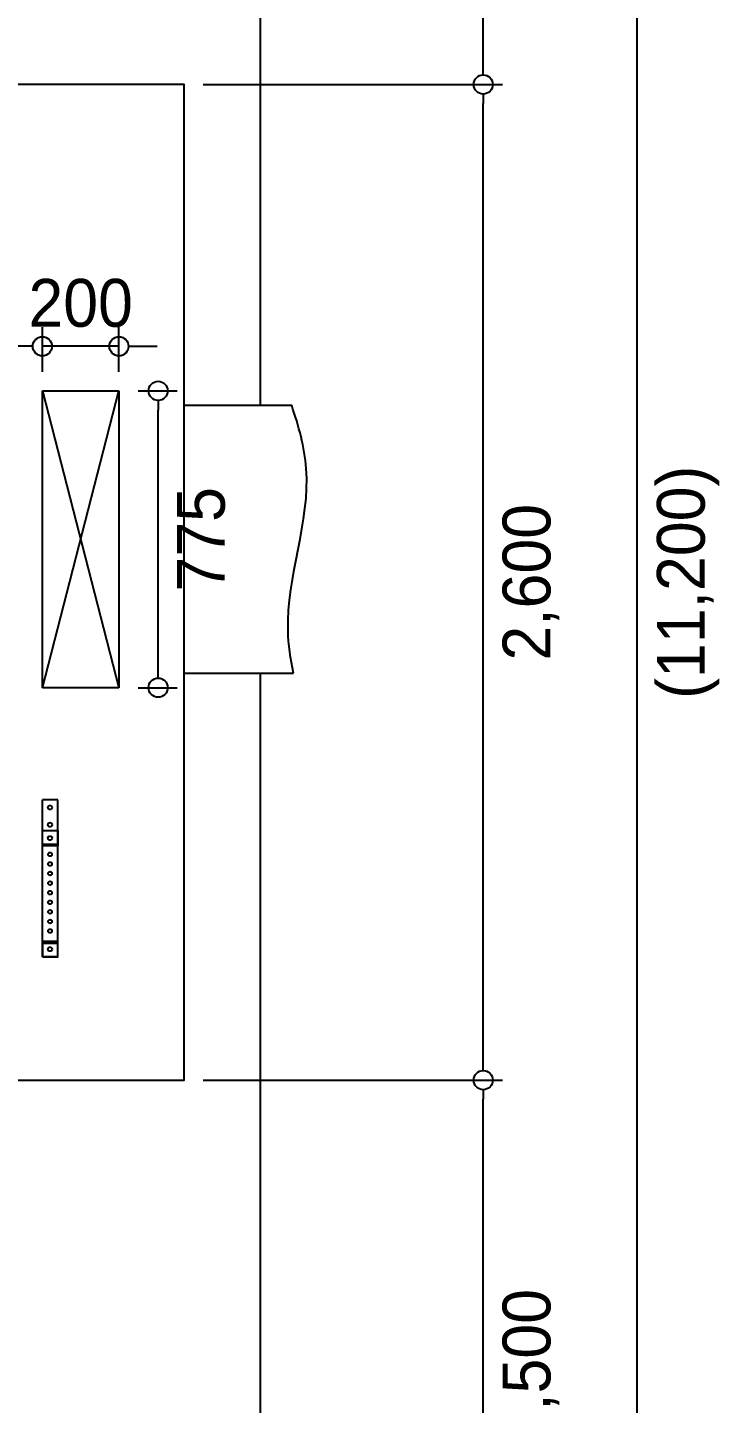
# Model space of a CAD drawing. Header units: millimetres. Extents: x 89978 to 501025, y -351975 to 835730.
# Drawn here: x 98295 to 100102, y -96181 to -92588 of the extents above; entities that cross this region are included whole.
import ezdxf

# ---------------------------------------------------------------- set-up
doc = ezdxf.new("R2010")
doc.units = ezdxf.units.MM
doc.header["$LTSCALE"] = 150
doc.linetypes.add('HIDDEN', pattern=[9.525, 6.35, -3.175])
doc.layers.get('Defpoints').update_dxf_attribs({"color": 150})
for name, color, linetype in [('------00 Load Bank', 3, 'Continuous'), ('-----35 Equipmnet Pad', 7, 'Continuous'), ('-----36 Dimension', 1, 'Continuous')]:
    doc.layers.add(name, color=color, linetype=linetype)
doc.styles.add('ELEC', font='')
doc.styles.get('ELEC').set_extended_font_data('Dotum')
doc.dimstyles.new('ELEC', dxfattribs={"dimscale": 100, "dimtxt": 2, "dimasz": 1, "dimexe": 2, "dimexo": 1, "dimgap": 1, "dimtad": 1, "dimdec": 0, "dimrnd": 0.25, "dimzin": 9, "dimdsep": 32, "dimlunit": 6, "dimtxsty": 'ELEC', "dimblk": 'Z_DOT', "dimcen": 3, "dimclrd": 7, "dimclre": 7, "dimclrt": 3, "dimadec": 0, "dimazin": 0, "dimtfac": 1, "dimtdec": 0, "dimtix": 1, "dimtmove": 2, "dimatfit": 1, "dimfxl": 1, "dimarcsym": 0})

# ---------------------------------------------------------------- blocks, each defined once
blk = doc.blocks.new('_DOTBLANK')
at = {"color": 0, "linetype": 'ByBlock'}
blk.add_line((-0.5, 0), (-1, 0), dxfattribs=at)
blk.add_circle((0, 0), 0.5, dxfattribs=at)
blk = doc.blocks.new('*D925')
at = {"layer": '-----36 Dimension', "color": 0, "lineweight": -2, "transparency": 16777216}
for p, q in [((98583.7, -93536.6, 0), (98686, -93536.6, 0)), ((98636, -94261.6, 0), (98636, -93586.6, 0)), ((98583.7, -94311.6, 0), (98686, -94311.6, 0))]:
    blk.add_line(p, q, dxfattribs=at)
at = {"layer": 'Defpoints', "color": 0, "transparency": 16777216}
for p in [(98533.7, -93536.6, -9.9), (98636, -93536.6, 0), (98533.7, -94311.6, -9.9)]:
    blk.add_point(p, dxfattribs=at)
at = {"layer": '-----36 Dimension', "color": 0, "lineweight": -2, "transparency": 16777216, "xscale": 50, "yscale": 50, "zscale": 50}
for p, rotation in [((98636, -93536.6, 0), 90), ((98636, -94311.6, 0), 270)]:
    blk.add_blockref('_DOTBLANK', p, dxfattribs=dict(at, rotation=rotation))
at = {"layer": '-----36 Dimension', "color": 0, "transparency": 16777216, "insert": (98748.6, -93924.1, 0), "char_height": 125, "attachment_point": 5, "rotation": 90, "style": 'ELEC'}
blk.add_mtext('775', dxfattribs=at)
blk = doc.blocks.new('Z_DOT')
for p, q in [((0, -2), (0, 2)), ((-2, 0), (2, 0))]:
    blk.add_line(p, q)
for radius in [2.5, 1.25]:
    blk.add_circle((0, 0), radius)
blk = doc.blocks.new('*D926')
at = {"layer": '-----36 Dimension', "color": 0, "lineweight": -2, "transparency": 16777216}
for p, q in [((98333.7, -93486.6, 0), (98333.7, -93370.2, 0)), ((98533.7, -93486.6, 0), (98533.7, -93370.2, 0)), ((98283.7, -93420.2, 0), (98233.7, -93420.2, 0)), ((98533.7, -93420.2, 0), (98333.7, -93420.2, 0)), ((98583.7, -93420.2, 0), (98633.7, -93420.2, 0))]:
    blk.add_line(p, q, dxfattribs=at)
at = {"layer": 'Defpoints', "color": 0, "transparency": 16777216}
for p in [(98333.7, -93420.2, 0), (98333.7, -93536.6, -9.9), (98533.7, -93536.6, -9.9)]:
    blk.add_point(p, dxfattribs=at)
at = {"layer": '-----36 Dimension', "color": 0, "lineweight": -2, "transparency": 16777216, "xscale": 50, "yscale": 50, "zscale": 50}
blk.add_blockref('_DOTBLANK', (98333.7, -93420.2, 0), dxfattribs=at)
at = {"layer": '-----36 Dimension', "color": 0, "lineweight": -2, "transparency": 16777216, "xscale": 50, "yscale": 50, "zscale": 50, "rotation": 180}
blk.add_blockref('_DOTBLANK', (98533.7, -93420.2, 0), dxfattribs=at)
at = {"layer": '-----36 Dimension', "color": 0, "transparency": 16777216, "insert": (98433.7, -93307.6, 0), "char_height": 125, "attachment_point": 5, "style": 'ELEC'}
blk.add_mtext('200', dxfattribs=at)
blk = doc.blocks.new('*D909')
at = {"layer": '-----36 Dimension', "color": 0, "lineweight": -2, "transparency": 16777216}
for p, q in [((98753.7, -95336.4, 0), (99535.1, -95336.4, 0)), ((99485.1, -96786.4, 0), (99485.1, -95386.4, 0)), ((98753.7, -96836.4, 0), (99535.1, -96836.4, 0))]:
    blk.add_line(p, q, dxfattribs=at)
at = {"layer": 'Defpoints', "color": 0, "transparency": 16777216}
for p in [(98703.7, -95336.4, 0), (99485.1, -95336.4, 0), (98703.7, -96836.4, 0)]:
    blk.add_point(p, dxfattribs=at)
at = {"layer": '-----36 Dimension', "color": 0, "lineweight": -2, "transparency": 16777216, "xscale": 50, "yscale": 50, "zscale": 50}
for p, rotation in [((99485.1, -95336.4, 0), 90), ((99485.1, -96836.4, 0), 270)]:
    blk.add_blockref('_DOTBLANK', p, dxfattribs=dict(at, rotation=rotation))
at = {"layer": '-----36 Dimension', "color": 0, "transparency": 16777216, "insert": (99609.7, -96086.4, 0), "char_height": 125, "attachment_point": 5, "rotation": 90, "style": 'ELEC'}
blk.add_mtext('1,500', dxfattribs=at)
blk = doc.blocks.new('*D910')
at = {"layer": '-----36 Dimension', "color": 0, "lineweight": -2, "transparency": 16777216}
for p, q in [((98753.7, -92736.4, 0), (99535.1, -92736.4, 0)), ((99485.1, -95286.4, 0), (99485.1, -92786.4, 0)), ((98753.7, -95336.4, 0), (99535.1, -95336.4, 0))]:
    blk.add_line(p, q, dxfattribs=at)
at = {"layer": 'Defpoints', "color": 0, "transparency": 16777216}
for p in [(98703.7, -92736.4, 0), (99485.1, -92736.4, 0), (98703.7, -95336.4, 0)]:
    blk.add_point(p, dxfattribs=at)
at = {"layer": '-----36 Dimension', "color": 0, "lineweight": -2, "transparency": 16777216, "xscale": 50, "yscale": 50, "zscale": 50}
for p, rotation in [((99485.1, -92736.4, 0), 90), ((99485.1, -95336.4, 0), 270)]:
    blk.add_blockref('_DOTBLANK', p, dxfattribs=dict(at, rotation=rotation))
at = {"layer": '-----36 Dimension', "color": 0, "transparency": 16777216, "insert": (99609.7, -94036.4, 0), "char_height": 125, "attachment_point": 5, "rotation": 90, "style": 'ELEC'}
blk.add_mtext('2,600', dxfattribs=at)
blk = doc.blocks.new('*D911')
at = {"layer": '-----36 Dimension', "color": 0, "lineweight": -2, "transparency": 16777216}
for p, q in [((98753.7, -91236.4, 0), (99535.1, -91236.4, 0)), ((99485.1, -92686.4, 0), (99485.1, -91286.4, 0)), ((98753.7, -92736.4, 0), (99535.1, -92736.4, 0))]:
    blk.add_line(p, q, dxfattribs=at)
at = {"layer": 'Defpoints', "color": 0, "transparency": 16777216}
for p in [(98703.7, -91236.4, 0), (99485.1, -91236.4, 0), (98703.7, -92736.4, 0)]:
    blk.add_point(p, dxfattribs=at)
at = {"layer": '-----36 Dimension', "color": 0, "lineweight": -2, "transparency": 16777216, "xscale": 50, "yscale": 50, "zscale": 50}
for p, rotation in [((99485.1, -91236.4, 0), 90), ((99485.1, -92736.4, 0), 270)]:
    blk.add_blockref('_DOTBLANK', p, dxfattribs=dict(at, rotation=rotation))
at = {"layer": '-----36 Dimension', "color": 0, "transparency": 16777216, "insert": (99609.7, -91986.4, 0), "char_height": 125, "attachment_point": 5, "rotation": 90, "style": 'ELEC'}
blk.add_mtext('1,500', dxfattribs=at)
blk = doc.blocks.new('*D921')
at = {"layer": '-----36 Dimension', "color": 0, "lineweight": -2, "transparency": 16777216}
for p, q in [((98953.7, -88436.4, 0), (99936.7, -88436.4, 0)), ((99886.7, -99586.4, 0), (99886.7, -88486.4, 0)), ((98953.7, -99636.4, 0), (99936.7, -99636.4, 0))]:
    blk.add_line(p, q, dxfattribs=at)
at = {"layer": 'Defpoints', "color": 0, "transparency": 16777216}
for p in [(98903.7, -88436.4, 0), (99886.7, -88436.4, 0), (98903.7, -99636.4, 0)]:
    blk.add_point(p, dxfattribs=at)
at = {"layer": '-----36 Dimension', "color": 0, "lineweight": -2, "transparency": 16777216, "xscale": 50, "yscale": 50, "zscale": 50}
for p, rotation in [((99886.7, -88436.4, 0), 90), ((99886.7, -99636.4, 0), 270)]:
    blk.add_blockref('_DOTBLANK', p, dxfattribs=dict(at, rotation=rotation))
at = {"layer": '-----36 Dimension', "color": 0, "transparency": 16777216, "insert": (100020.1, -94036.4, 0), "char_height": 125, "attachment_point": 5, "rotation": 90, "style": 'ELEC'}
blk.add_mtext('(11,200)', dxfattribs=at)

msp = doc.modelspace()

# ---------------------------------------------------------------- linework, layer by layer
at = {"layer": '------00 Load Bank'}
for p, q in [((98703.7, -93574.1, -9.9), (98984.8, -93574.1, -9.9)), ((98703.7, -94274.1, -9.9), (98989.9, -94274.1, -9.9)), ((98333.7, -95014.5, 0), (98333.7, -94604.5, 0)), ((98373.7, -94604.5, 0), (98333.7, -94604.5, 0)), ((98373.7, -94684.5, 0), (98373.7, -94604.5, 0)), ((98373.7, -95014.5, 0), (98373.7, -94684.5, 0)), ((98373.7, -95014.5, 0), (98333.7, -95014.5, 0))]:
    msp.add_line(p, q, dxfattribs=at)
at = {"layer": '------00 Load Bank', "linetype": 'HIDDEN'}
for p, q in [((98333.7, -94720.5, 0), (98373.7, -94720.5, 0)), ((98333.7, -94978.5, 0), (98373.7, -94978.5, 0))]:
    msp.add_line(p, q, dxfattribs=at)
at = {"layer": '------00 Load Bank', "elevation": 0}
for points in [[(98253.7, -95336.4), (98703.7, -95336.4), (98703.7, -92736.4), (98256, -92736.4)], [(98333.7, -94684.5), (98373.7, -94684.5), (98373.7, -94724.5), (98333.7, -94724.5), (98333.7, -94684.5)], [(98333.7, -95014.5), (98373.7, -95014.5), (98373.7, -94974.5), (98333.7, -94974.5), (98333.7, -95014.5)]]:
    msp.add_lwpolyline(points, dxfattribs=at)
at = {"layer": '------00 Load Bank', "linetype": 'HIDDEN', "ltscale": 5, "elevation": -9.9}
msp.add_lwpolyline([(98333.7, -94311.6), (98333.7, -93536.6), (98533.7, -93536.6), (98533.7, -94311.6)], close=True, dxfattribs=at)
for points in [[(98333.7, -94311.6), (98533.7, -93536.6)], [(98333.7, -93536.6), (98533.7, -94311.6)]]:
    msp.add_lwpolyline(points, dxfattribs=at)
at = {"layer": '------00 Load Bank'}
for centre, radius in [((98353.7, -94624.5, 0), 5.5), ((98353.7, -94669.5, 0), 5.5), ((98353.7, -94704.5, 0), 5.5), ((98353.7, -94747, 0), 5), ((98353.7, -94772, 0), 5), ((98353.7, -94797, 0), 5), ((98353.7, -94822, 0), 5), ((98353.7, -94847, 0), 5), ((98353.7, -94872, 0), 5), ((98353.7, -94897, 0), 5), ((98353.7, -94922, 0), 5), ((98353.7, -94947, 0), 5), ((98353.7, -94994.5, 0), 5.5)]:
    msp.add_circle(centre, radius, dxfattribs=at)
msp.add_open_spline([(98989.9, -94274.1, 0), (98981.9, -94236.9, 0), (98955.4, -94060, 0), (99058.2, -93820.7, 0), (99003.1, -93628.7, 0), (98984.8, -93574.1, 0)], degree=3, knots=[124.01415, 124.01415, 124.01415, 124.01415, 238.000173, 663.61754, 833.548095, 833.548095, 833.548095, 833.548095], dxfattribs=at)
at = {"layer": '-----35 Equipmnet Pad', "ltscale": 5}
for points, elevation in [([(98903.7, -93574.1), (98903.7, -90174.1)], -9.9), ([(98903.7, -97674.1), (98903.7, -94274.1)], 0)]:
    msp.add_lwpolyline(points, dxfattribs=dict(at, elevation=elevation))

# ---------------------------------------------------------------- dimensions: what is measured, and where the dimension line sits
at = {"layer": '-----36 Dimension'}
dim = msp.add_linear_dim(base=(99886.7, -88436.4, 0), p1=(98903.7, -99636.4, 0), p2=(98903.7, -88436.4, 0), angle=90, text='(<>)', dimstyle='ELEC', override={"dimscale": 50, "dimtxt": 2.5, "dimexe": 1, "dimtad": 2, "dimblk1": 'DOTBLANK', "dimblk2": 'DOTBLANK', "dimsah": 1, "dimclrd": 0, "dimclre": 0, "dimclrt": 0}, dxfattribs=at)
dim.commit()
dim.dimension.update_dxf_attribs({"geometry": '*D921', "text_midpoint": (100020.1, -94036.4, 0)})
for base, p1, p2, angle, picture, middle in [((99485.1, -91236.4, 0), (98703.7, -92736.4, 0), (98703.7, -91236.4, 0), 90, '*D911', (99609.7, -91986.4, 0)), ((99485.1, -92736.4, 0), (98703.7, -95336.4, 0), (98703.7, -92736.4, 0), 90, '*D910', (99609.7, -94036.4, 0)), ((98333.7, -93420.2, 0), (98533.7, -93536.6, -9.9), (98333.7, -93536.6, -9.9), 180, '*D926', (98433.7, -93307.6, 0)), ((98636, -93536.6, 0), (98533.7, -94311.6, -9.9), (98533.7, -93536.6, -9.9), 90, '*D925', (98748.6, -93924.1, 0)), ((99485.1, -95336.4, 0), (98703.7, -96836.4, 0), (98703.7, -95336.4, 0), 90, '*D909', (99609.7, -96086.4, 0))]:
    dim = msp.add_linear_dim(base=base, p1=p1, p2=p2, angle=angle, dimstyle='ELEC', override={"dimscale": 50, "dimtxt": 2.5, "dimexe": 1, "dimtad": 2, "dimblk1": 'DOTBLANK', "dimblk2": 'DOTBLANK', "dimsah": 1, "dimclrd": 0, "dimclre": 0, "dimclrt": 0}, dxfattribs=at)
    dim.commit()
    dim.dimension.update_dxf_attribs({"geometry": picture, "text_midpoint": middle})

doc.saveas('drawing.dxf')
